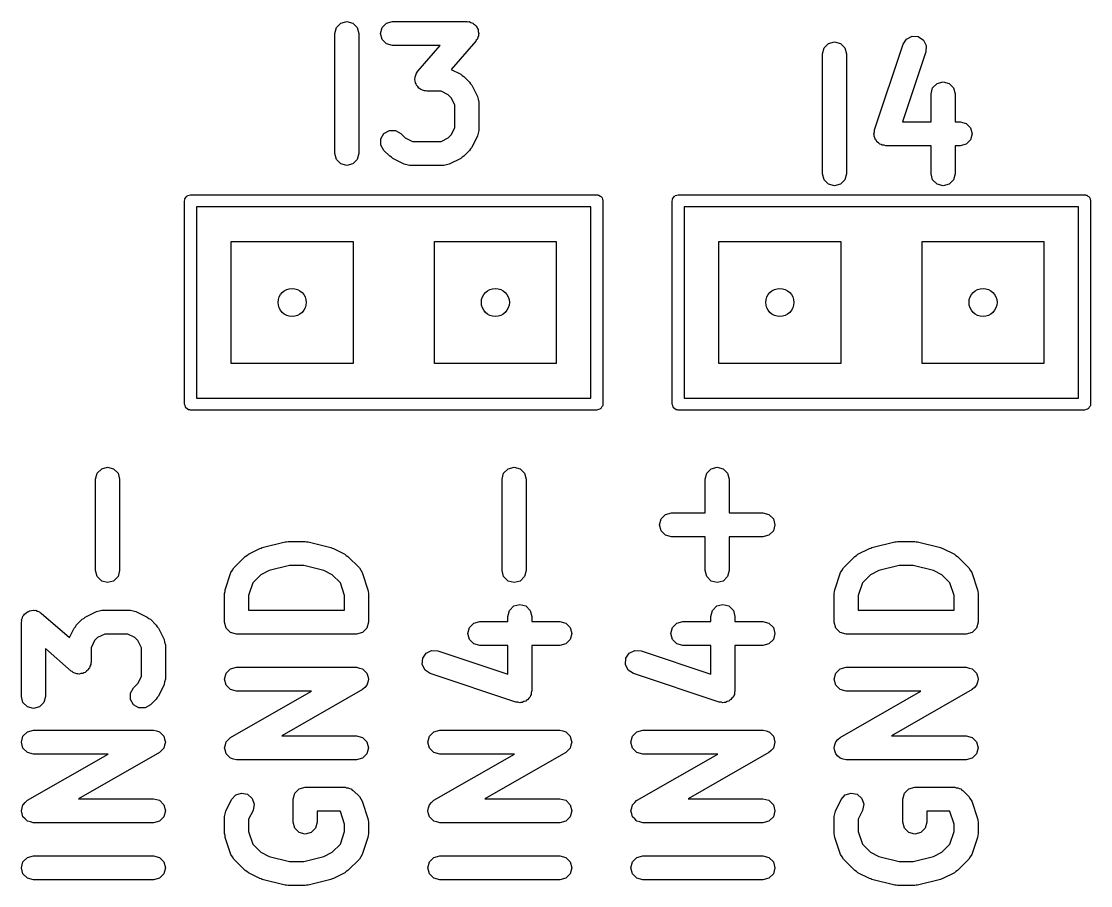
# Model space of a CAD drawing. Extents: x -0.16 to 2.13, y -0.1 to 1.35.
# Drawn here: x 1.287 to 1.813, y 0.123 to 0.548 of the extents above; entities that cross this region are included whole.
import ezdxf

# ---------------------------------------------------------------- set-up
doc = ezdxf.new("R2010")
doc.units = 0
doc.header["$MEASUREMENT"] = 0
doc.layers.add('BLACK', color=7, linetype='CONTINUOUS')

msp = doc.modelspace()

# ---------------------------------------------------------------- linework, layer by layer
at = {"layer": 'BLACK', "linetype": 'CONTINUOUS'}
for p, q in [((1.44176, 0.5453), (1.44393, 0.54746)), ((1.44393, 0.54746), (1.44688, 0.54826)), ((1.44688, 0.54826), (1.44983, 0.54746)), ((1.44983, 0.54746), (1.45199, 0.5453)), ((1.46426, 0.5453), (1.46642, 0.54746)), ((1.46642, 0.54746), (1.46938, 0.54826)), ((1.46938, 0.54826), (1.50593, 0.54826)), ((1.50593, 0.54826), (1.5065, 0.5481)), ((1.5065, 0.5481), (1.50708, 0.54814)), ((1.50708, 0.54814), (1.50795, 0.54771)), ((1.50795, 0.54771), (1.50889, 0.54746)), ((1.50889, 0.54746), (1.5093, 0.54705)), ((1.44097, 0.54235), (1.44176, 0.5453)), ((1.44097, 0.48329), (1.44097, 0.54235)), ((1.45199, 0.5453), (1.45278, 0.54235)), ((1.45278, 0.54235), (1.45278, 0.48329)), ((1.46347, 0.54235), (1.46426, 0.5453)), ((1.46426, 0.5394), (1.46347, 0.54235)), ((1.5093, 0.54705), (1.50982, 0.54679)), ((1.50982, 0.54679), (1.51036, 0.54599)), ((1.51036, 0.54599), (1.51105, 0.5453)), ((1.51105, 0.5453), (1.5112, 0.54474)), ((1.5112, 0.54474), (1.51152, 0.54425)), ((1.51152, 0.54425), (1.51159, 0.54329)), ((1.51159, 0.54329), (1.51184, 0.54235)), ((1.51184, 0.54235), (1.51169, 0.54179)), ((1.46642, 0.53724), (1.46426, 0.5394)), ((1.46938, 0.53644), (1.46642, 0.53724)), ((1.51038, 0.53846), (1.49829, 0.52465)), ((1.51064, 0.53898), (1.51038, 0.53846)), ((1.51105, 0.5394), (1.51064, 0.53898)), ((1.5113, 0.54033), (1.51105, 0.5394)), ((1.51173, 0.5412), (1.5113, 0.54033)), ((1.51169, 0.54179), (1.51173, 0.5412)), ((1.68176, 0.5353), (1.68393, 0.53746)), ((1.68393, 0.53746), (1.68688, 0.53826)), ((1.68688, 0.53826), (1.68983, 0.53746)), ((1.68983, 0.53746), (1.69199, 0.5353)), ((1.70659, 0.49485), (1.72065, 0.53703)), ((1.72065, 0.53703), (1.72233, 0.53958)), ((1.72233, 0.53958), (1.72506, 0.54095)), ((1.72506, 0.54095), (1.72812, 0.54076)), ((1.72812, 0.54076), (1.73067, 0.53908)), ((1.73067, 0.53908), (1.73203, 0.53634)), ((1.49292, 0.53644), (1.46938, 0.53644)), ((1.4818, 0.52374), (1.49292, 0.53644)), ((1.68097, 0.53235), (1.68176, 0.5353)), ((1.68097, 0.47329), (1.68097, 0.53235)), ((1.69199, 0.5353), (1.69278, 0.53235)), ((1.69278, 0.53235), (1.69278, 0.47329)), ((1.73185, 0.53329), (1.72038, 0.49889)), ((1.73203, 0.53634), (1.73185, 0.53329)), ((1.48046, 0.521), (1.48088, 0.52187)), ((1.48049, 0.52042), (1.48046, 0.521)), ((1.48088, 0.52187), (1.48113, 0.5228)), ((1.48113, 0.5228), (1.48155, 0.52322)), ((1.48155, 0.52322), (1.4818, 0.52374)), ((1.49829, 0.52465), (1.50295, 0.52232)), ((1.50295, 0.52232), (1.50366, 0.52169)), ((1.50366, 0.52169), (1.50449, 0.52122)), ((1.50449, 0.52122), (1.5073, 0.5184)), ((1.48034, 0.51985), (1.48049, 0.52042)), ((1.48059, 0.51892), (1.48034, 0.51985)), ((1.48066, 0.51795), (1.48059, 0.51892)), ((1.48098, 0.51746), (1.48066, 0.51795)), ((1.48113, 0.5169), (1.48098, 0.51746)), ((1.48182, 0.51621), (1.48113, 0.5169)), ((1.48236, 0.51541), (1.48182, 0.51621)), ((1.5073, 0.5184), (1.50777, 0.51758)), ((1.50777, 0.51758), (1.5084, 0.51687)), ((1.5084, 0.51687), (1.51122, 0.51124)), ((1.7352, 0.51562), (1.73736, 0.51778)), ((1.73736, 0.51778), (1.74031, 0.51857)), ((1.74031, 0.51857), (1.74326, 0.51778)), ((1.74326, 0.51778), (1.74542, 0.51562)), ((1.48288, 0.51515), (1.48236, 0.51541)), ((1.4833, 0.51474), (1.48288, 0.51515)), ((1.48423, 0.51449), (1.4833, 0.51474)), ((1.4851, 0.51406), (1.48423, 0.51449)), ((1.48569, 0.5141), (1.4851, 0.51406)), ((1.48625, 0.51395), (1.48569, 0.5141)), ((1.49329, 0.51395), (1.48625, 0.51395)), ((1.49681, 0.51219), (1.49329, 0.51395)), ((1.49827, 0.51073), (1.49681, 0.51219)), ((1.50003, 0.50721), (1.49827, 0.51073)), ((1.51122, 0.51124), (1.51149, 0.50992)), ((1.7344, 0.51266), (1.7352, 0.51562)), ((1.7344, 0.49889), (1.7344, 0.51266)), ((1.74542, 0.51562), (1.74621, 0.51266)), ((1.74621, 0.51266), (1.74621, 0.49889)), ((1.50003, 0.49594), (1.50003, 0.50721)), ((1.51149, 0.50992), (1.51184, 0.5086)), ((1.51184, 0.5086), (1.51184, 0.49454)), ((1.49827, 0.49242), (1.50003, 0.49594)), ((1.70653, 0.4939), (1.70659, 0.49485)), ((1.72038, 0.49889), (1.7344, 0.49889)), ((1.74621, 0.49889), (1.74875, 0.49889)), ((1.74875, 0.49889), (1.7517, 0.49809)), ((1.7517, 0.49809), (1.75386, 0.49593)), ((1.75386, 0.49593), (1.75465, 0.49298)), ((1.46367, 0.49045), (1.4652, 0.49309)), ((1.46367, 0.48739), (1.46367, 0.49045)), ((1.4652, 0.49309), (1.46785, 0.49462)), ((1.46785, 0.49462), (1.4709, 0.49462)), ((1.4709, 0.49462), (1.47355, 0.49309)), ((1.47355, 0.49309), (1.47569, 0.49096)), ((1.47569, 0.49096), (1.47921, 0.4892)), ((1.49329, 0.4892), (1.49681, 0.49096)), ((1.49681, 0.49096), (1.49827, 0.49242)), ((1.51122, 0.4919), (1.5084, 0.48628)), ((1.51149, 0.49323), (1.51122, 0.4919)), ((1.51184, 0.49454), (1.51149, 0.49323)), ((1.70628, 0.49298), (1.70653, 0.4939)), ((1.70644, 0.4924), (1.70628, 0.49298)), ((1.7064, 0.49179), (1.70644, 0.4924)), ((1.70683, 0.49095), (1.7064, 0.49179)), ((1.70707, 0.49003), (1.70683, 0.49095)), ((1.7075, 0.4896), (1.70707, 0.49003)), ((1.70777, 0.48906), (1.7075, 0.4896)), ((1.75386, 0.49003), (1.7517, 0.48786)), ((1.75465, 0.49298), (1.75386, 0.49003)), ((1.4652, 0.48474), (1.46367, 0.48739)), ((1.46801, 0.48193), (1.4652, 0.48474)), ((1.47921, 0.4892), (1.49329, 0.4892)), ((1.5073, 0.48474), (1.50449, 0.48193)), ((1.50777, 0.48557), (1.5073, 0.48474)), ((1.5084, 0.48628), (1.50777, 0.48557)), ((1.70856, 0.48854), (1.70777, 0.48906)), ((1.70924, 0.48786), (1.70856, 0.48854)), ((1.70982, 0.48771), (1.70924, 0.48786)), ((1.71032, 0.48738), (1.70982, 0.48771)), ((1.71127, 0.48732), (1.71032, 0.48738)), ((1.71219, 0.48707), (1.71127, 0.48732)), ((1.7344, 0.48707), (1.71219, 0.48707)), ((1.7344, 0.47329), (1.7344, 0.48707)), ((1.74875, 0.48707), (1.74621, 0.48707)), ((1.74621, 0.48707), (1.74621, 0.47329)), ((1.7517, 0.48786), (1.74875, 0.48707)), ((1.44176, 0.48034), (1.44097, 0.48329)), ((1.44393, 0.47818), (1.44176, 0.48034)), ((1.45199, 0.48034), (1.44983, 0.47818)), ((1.45278, 0.48329), (1.45199, 0.48034)), ((1.46884, 0.48146), (1.46801, 0.48193)), ((1.46955, 0.48082), (1.46884, 0.48146)), ((1.47517, 0.47801), (1.46955, 0.48082)), ((1.50295, 0.48082), (1.49733, 0.47801)), ((1.50366, 0.48146), (1.50295, 0.48082)), ((1.50449, 0.48193), (1.50366, 0.48146)), ((1.44688, 0.47739), (1.44393, 0.47818)), ((1.44983, 0.47818), (1.44688, 0.47739)), ((1.4765, 0.47774), (1.47517, 0.47801)), ((1.47781, 0.47739), (1.4765, 0.47774)), ((1.49469, 0.47739), (1.47781, 0.47739)), ((1.496, 0.47774), (1.49469, 0.47739)), ((1.49733, 0.47801), (1.496, 0.47774)), ((1.68176, 0.47034), (1.68097, 0.47329)), ((1.68393, 0.46818), (1.68176, 0.47034)), ((1.69199, 0.47034), (1.68983, 0.46818)), ((1.69278, 0.47329), (1.69199, 0.47034)), ((1.7352, 0.47034), (1.7344, 0.47329)), ((1.73736, 0.46818), (1.7352, 0.47034)), ((1.74542, 0.47034), (1.74326, 0.46818)), ((1.74621, 0.47329), (1.74542, 0.47034)), ((1.68688, 0.46739), (1.68393, 0.46818)), ((1.68983, 0.46818), (1.68688, 0.46739)), ((1.74031, 0.46739), (1.73736, 0.46818)), ((1.74326, 0.46818), (1.74031, 0.46739)), ((1.36705, 0.46), (1.36711, 0.46038)), ((1.36705, 0.36), (1.36705, 0.46)), ((1.36709, 0.46051), (1.36716, 0.46063)), ((1.36711, 0.46038), (1.36709, 0.46051)), ((1.36716, 0.46063), (1.36723, 0.46101)), ((1.36723, 0.46101), (1.36772, 0.4616)), ((1.36772, 0.4616), (1.3681, 0.46226)), ((1.3681, 0.46226), (1.36835, 0.46235)), ((1.36835, 0.46235), (1.36852, 0.46256)), ((1.36852, 0.46256), (1.36928, 0.46269)), ((1.36928, 0.46269), (1.37, 0.46295)), ((1.37, 0.46295), (1.57, 0.46295)), ((1.57, 0.46295), (1.57038, 0.46288)), ((1.57038, 0.46288), (1.57051, 0.46291)), ((1.57051, 0.46291), (1.57063, 0.46284)), ((1.57063, 0.46284), (1.57101, 0.46277)), ((1.57101, 0.46277), (1.5716, 0.46228)), ((1.5716, 0.46228), (1.57226, 0.4619)), ((1.57226, 0.4619), (1.57235, 0.46165)), ((1.57235, 0.46165), (1.57256, 0.46148)), ((1.57256, 0.46148), (1.57269, 0.46072)), ((1.57269, 0.46072), (1.57295, 0.46)), ((1.57295, 0.46), (1.57295, 0.36)), ((1.60705, 0.46), (1.60711, 0.46038)), ((1.60705, 0.36), (1.60705, 0.46)), ((1.60709, 0.46051), (1.60716, 0.46063)), ((1.60711, 0.46038), (1.60709, 0.46051)), ((1.60716, 0.46063), (1.60723, 0.46101)), ((1.60723, 0.46101), (1.60772, 0.4616)), ((1.60772, 0.4616), (1.6081, 0.46226)), ((1.6081, 0.46226), (1.60835, 0.46235)), ((1.60835, 0.46235), (1.60852, 0.46256)), ((1.60852, 0.46256), (1.60928, 0.46269)), ((1.60928, 0.46269), (1.61, 0.46295)), ((1.61, 0.46295), (1.81, 0.46295)), ((1.81, 0.46295), (1.81038, 0.46288)), ((1.81038, 0.46288), (1.81051, 0.46291)), ((1.81051, 0.46291), (1.81063, 0.46284)), ((1.81063, 0.46284), (1.81101, 0.46277)), ((1.81101, 0.46277), (1.8116, 0.46228)), ((1.8116, 0.46228), (1.81226, 0.4619)), ((1.81226, 0.4619), (1.81235, 0.46165)), ((1.81235, 0.46165), (1.81256, 0.46148)), ((1.81256, 0.46148), (1.81269, 0.46072)), ((1.81269, 0.46072), (1.81295, 0.46)), ((1.81295, 0.46), (1.81295, 0.36)), ((1.37295, 0.45705), (1.37295, 0.36295)), ((1.56705, 0.45705), (1.37295, 0.45705)), ((1.56705, 0.36295), (1.56705, 0.45705)), ((1.61295, 0.45705), (1.61295, 0.36295)), ((1.80705, 0.45705), (1.61295, 0.45705)), ((1.80705, 0.36295), (1.80705, 0.45705)), ((1.39, 0.38), (1.39, 0.44)), ((1.39, 0.44), (1.45, 0.44)), ((1.45, 0.44), (1.45, 0.38)), ((1.49, 0.38), (1.49, 0.44)), ((1.49, 0.44), (1.55, 0.44)), ((1.55, 0.44), (1.55, 0.38)), ((1.63, 0.38), (1.63, 0.44)), ((1.63, 0.44), (1.69, 0.44)), ((1.69, 0.44), (1.69, 0.38)), ((1.73, 0.38), (1.73, 0.44)), ((1.73, 0.44), (1.79, 0.44)), ((1.79, 0.44), (1.79, 0.38)), ((1.45, 0.38), (1.39, 0.38)), ((1.55, 0.38), (1.49, 0.38)), ((1.69, 0.38), (1.63, 0.38)), ((1.79, 0.38), (1.73, 0.38)), ((1.36731, 0.35928), (1.36705, 0.36)), ((1.36744, 0.35852), (1.36731, 0.35928)), ((1.36765, 0.35835), (1.36744, 0.35852)), ((1.36774, 0.3581), (1.36765, 0.35835)), ((1.3684, 0.35772), (1.36774, 0.3581)), ((1.37295, 0.36295), (1.56705, 0.36295)), ((1.57228, 0.3584), (1.5719, 0.35774)), ((1.57277, 0.35899), (1.57228, 0.3584)), ((1.57284, 0.35937), (1.57277, 0.35899)), ((1.57291, 0.35949), (1.57284, 0.35937)), ((1.57295, 0.36), (1.57289, 0.35962)), ((1.57289, 0.35962), (1.57291, 0.35949)), ((1.60731, 0.35928), (1.60705, 0.36)), ((1.60744, 0.35852), (1.60731, 0.35928)), ((1.60765, 0.35835), (1.60744, 0.35852)), ((1.60774, 0.3581), (1.60765, 0.35835)), ((1.6084, 0.35772), (1.60774, 0.3581)), ((1.61295, 0.36295), (1.80705, 0.36295)), ((1.81228, 0.3584), (1.8119, 0.35774)), ((1.81277, 0.35899), (1.81228, 0.3584)), ((1.81284, 0.35937), (1.81277, 0.35899)), ((1.81291, 0.35949), (1.81284, 0.35937)), ((1.81295, 0.36), (1.81289, 0.35962)), ((1.81289, 0.35962), (1.81291, 0.35949)), ((1.36899, 0.35723), (1.3684, 0.35772)), ((1.36937, 0.35716), (1.36899, 0.35723)), ((1.36949, 0.35709), (1.36937, 0.35716)), ((1.36962, 0.35712), (1.36949, 0.35709)), ((1.37, 0.35705), (1.36962, 0.35712)), ((1.57, 0.35705), (1.37, 0.35705)), ((1.57072, 0.35731), (1.57, 0.35705)), ((1.57148, 0.35744), (1.57072, 0.35731)), ((1.57165, 0.35765), (1.57148, 0.35744)), ((1.5719, 0.35774), (1.57165, 0.35765)), ((1.60899, 0.35723), (1.6084, 0.35772)), ((1.60937, 0.35716), (1.60899, 0.35723)), ((1.60949, 0.35709), (1.60937, 0.35716)), ((1.60962, 0.35712), (1.60949, 0.35709)), ((1.61, 0.35705), (1.60962, 0.35712)), ((1.81, 0.35705), (1.61, 0.35705)), ((1.81072, 0.35731), (1.81, 0.35705)), ((1.81148, 0.35744), (1.81072, 0.35731)), ((1.81165, 0.35765), (1.81148, 0.35744)), ((1.8119, 0.35774), (1.81165, 0.35765)), ((1.32409, 0.32601), (1.32626, 0.32817)), ((1.32626, 0.32817), (1.32921, 0.32896)), ((1.32921, 0.32896), (1.33216, 0.32817)), ((1.33216, 0.32817), (1.33432, 0.32601)), ((1.52409, 0.32601), (1.52626, 0.32817)), ((1.52626, 0.32817), (1.52921, 0.32896)), ((1.52921, 0.32896), (1.53216, 0.32817)), ((1.53216, 0.32817), (1.53432, 0.32601)), ((1.62409, 0.32601), (1.62626, 0.32817)), ((1.62626, 0.32817), (1.62921, 0.32896)), ((1.62921, 0.32896), (1.63216, 0.32817)), ((1.63216, 0.32817), (1.63432, 0.32601)), ((1.3233, 0.32306), (1.32409, 0.32601)), ((1.3233, 0.27806), (1.3233, 0.32306)), ((1.33432, 0.32601), (1.33511, 0.32306)), ((1.33511, 0.32306), (1.33511, 0.27806)), ((1.5233, 0.32306), (1.52409, 0.32601)), ((1.5233, 0.27806), (1.5233, 0.32306)), ((1.53432, 0.32601), (1.53511, 0.32306)), ((1.53511, 0.32306), (1.53511, 0.27806)), ((1.6233, 0.32306), (1.62409, 0.32601)), ((1.6233, 0.30647), (1.6233, 0.32306)), ((1.63432, 0.32601), (1.63511, 0.32306)), ((1.63511, 0.32306), (1.63511, 0.30647)), ((1.6016, 0.30351), (1.60376, 0.30567)), ((1.60376, 0.30567), (1.60671, 0.30647)), ((1.60671, 0.30647), (1.6233, 0.30647)), ((1.63511, 0.30647), (1.65171, 0.30647)), ((1.65171, 0.30647), (1.65466, 0.30567)), ((1.65466, 0.30567), (1.65682, 0.30351)), ((1.60081, 0.30056), (1.6016, 0.30351)), ((1.6016, 0.29761), (1.60081, 0.30056)), ((1.65682, 0.30351), (1.65761, 0.30056)), ((1.65761, 0.30056), (1.65682, 0.29761)), ((1.60376, 0.29545), (1.6016, 0.29761)), ((1.60671, 0.29466), (1.60376, 0.29545)), ((1.65466, 0.29545), (1.65171, 0.29466)), ((1.65682, 0.29761), (1.65466, 0.29545)), ((1.40471, 0.2891), (1.40528, 0.28942)), ((1.40528, 0.28942), (1.41653, 0.29223)), ((1.41653, 0.29223), (1.41726, 0.29222)), ((1.41726, 0.29222), (1.41796, 0.29241)), ((1.41796, 0.29241), (1.4264, 0.29241)), ((1.4264, 0.29241), (1.4271, 0.29222)), ((1.4271, 0.29222), (1.42783, 0.29223)), ((1.42783, 0.29223), (1.43908, 0.28942)), ((1.43908, 0.28942), (1.43965, 0.2891)), ((1.6233, 0.29466), (1.60671, 0.29466)), ((1.6233, 0.27806), (1.6233, 0.29466)), ((1.65171, 0.29466), (1.63511, 0.29466)), ((1.63511, 0.29466), (1.63511, 0.27806)), ((1.70471, 0.2891), (1.70528, 0.28942)), ((1.70528, 0.28942), (1.71653, 0.29223)), ((1.71653, 0.29223), (1.71726, 0.29222)), ((1.71726, 0.29222), (1.71796, 0.29241)), ((1.71796, 0.29241), (1.7264, 0.29241)), ((1.7264, 0.29241), (1.7271, 0.29222)), ((1.7271, 0.29222), (1.72783, 0.29223)), ((1.72783, 0.29223), (1.73908, 0.28942)), ((1.73908, 0.28942), (1.73965, 0.2891)), ((1.39129, 0.27943), (1.39691, 0.28505)), ((1.39691, 0.28505), (1.39773, 0.28553)), ((1.39773, 0.28553), (1.39845, 0.28616)), ((1.39845, 0.28616), (1.40407, 0.28897)), ((1.40407, 0.28897), (1.40471, 0.2891)), ((1.43965, 0.2891), (1.44029, 0.28897)), ((1.44029, 0.28897), (1.44591, 0.28616)), ((1.44591, 0.28616), (1.44662, 0.28553)), ((1.44662, 0.28553), (1.44745, 0.28505)), ((1.44745, 0.28505), (1.45307, 0.27943)), ((1.69129, 0.27943), (1.69691, 0.28505)), ((1.69691, 0.28505), (1.69773, 0.28553)), ((1.69773, 0.28553), (1.69845, 0.28616)), ((1.69845, 0.28616), (1.70407, 0.28897)), ((1.70407, 0.28897), (1.70471, 0.2891)), ((1.73965, 0.2891), (1.74029, 0.28897)), ((1.74029, 0.28897), (1.74591, 0.28616)), ((1.74591, 0.28616), (1.74662, 0.28553)), ((1.74662, 0.28553), (1.74745, 0.28505)), ((1.74745, 0.28505), (1.75307, 0.27943)), ((1.39061, 0.27825), (1.39129, 0.27943)), ((1.41869, 0.28059), (1.40877, 0.27812)), ((1.42567, 0.28059), (1.41869, 0.28059)), ((1.43558, 0.27812), (1.42567, 0.28059)), ((1.45307, 0.27943), (1.45375, 0.27825)), ((1.69061, 0.27825), (1.69129, 0.27943)), ((1.71869, 0.28059), (1.70877, 0.27812)), ((1.72567, 0.28059), (1.71869, 0.28059)), ((1.73558, 0.27812), (1.72567, 0.28059)), ((1.75307, 0.27943), (1.75375, 0.27825)), ((1.32409, 0.27511), (1.3233, 0.27806)), ((1.32626, 0.27295), (1.32409, 0.27511)), ((1.33432, 0.27511), (1.33216, 0.27295)), ((1.33511, 0.27806), (1.33432, 0.27511)), ((1.38705, 0.26868), (1.38986, 0.27712)), ((1.38986, 0.27712), (1.39061, 0.27825)), ((1.40459, 0.27602), (1.40062, 0.27206)), ((1.40877, 0.27812), (1.40459, 0.27602)), ((1.43977, 0.27602), (1.43558, 0.27812)), ((1.44373, 0.27206), (1.43977, 0.27602)), ((1.45375, 0.27825), (1.4545, 0.27712)), ((1.4545, 0.27712), (1.45731, 0.26868)), ((1.52409, 0.27511), (1.5233, 0.27806)), ((1.52626, 0.27295), (1.52409, 0.27511)), ((1.53432, 0.27511), (1.53216, 0.27295)), ((1.53511, 0.27806), (1.53432, 0.27511)), ((1.62409, 0.27511), (1.6233, 0.27806)), ((1.62626, 0.27295), (1.62409, 0.27511)), ((1.63432, 0.27511), (1.63216, 0.27295)), ((1.63511, 0.27806), (1.63432, 0.27511)), ((1.68705, 0.26868), (1.68986, 0.27712)), ((1.68986, 0.27712), (1.69061, 0.27825)), ((1.70459, 0.27602), (1.70062, 0.27206)), ((1.70877, 0.27812), (1.70459, 0.27602)), ((1.73977, 0.27602), (1.73558, 0.27812)), ((1.74373, 0.27206), (1.73977, 0.27602)), ((1.75375, 0.27825), (1.7545, 0.27712)), ((1.7545, 0.27712), (1.75731, 0.26868)), ((1.32921, 0.27216), (1.32626, 0.27295)), ((1.33216, 0.27295), (1.32921, 0.27216)), ((1.38699, 0.26773), (1.38705, 0.26868)), ((1.40062, 0.27206), (1.39856, 0.26586)), ((1.4458, 0.26586), (1.44373, 0.27206)), ((1.45731, 0.26868), (1.45737, 0.26773)), ((1.52921, 0.27216), (1.52626, 0.27295)), ((1.53216, 0.27295), (1.52921, 0.27216)), ((1.62921, 0.27216), (1.62626, 0.27295)), ((1.63216, 0.27295), (1.62921, 0.27216)), ((1.68699, 0.26773), (1.68705, 0.26868)), ((1.70062, 0.27206), (1.69856, 0.26586)), ((1.7458, 0.26586), (1.74373, 0.27206)), ((1.75731, 0.26868), (1.75737, 0.26773)), ((1.38675, 0.26681), (1.38699, 0.26773)), ((1.38675, 0.25275), (1.38675, 0.26681)), ((1.39856, 0.26586), (1.39856, 0.25866)), ((1.4458, 0.25866), (1.4458, 0.26586)), ((1.45737, 0.26773), (1.45761, 0.26681)), ((1.45761, 0.26681), (1.45761, 0.25275)), ((1.68675, 0.26681), (1.68699, 0.26773)), ((1.68675, 0.25275), (1.68675, 0.26681)), ((1.69856, 0.26586), (1.69856, 0.25866)), ((1.7458, 0.25866), (1.7458, 0.26586)), ((1.75737, 0.26773), (1.75761, 0.26681)), ((1.75761, 0.26681), (1.75761, 0.25275)), ((1.28901, 0.25718), (1.2897, 0.25787)), ((1.2897, 0.25787), (1.29026, 0.25802)), ((1.29026, 0.25802), (1.29075, 0.25834)), ((1.29075, 0.25834), (1.29171, 0.25841)), ((1.29171, 0.25841), (1.29265, 0.25866)), ((1.29265, 0.25866), (1.29321, 0.25851)), ((1.29321, 0.25851), (1.2938, 0.25855)), ((1.2938, 0.25855), (1.29467, 0.25812)), ((1.29467, 0.25812), (1.2956, 0.25787)), ((1.2956, 0.25787), (1.29602, 0.25745)), ((1.31813, 0.25522), (1.32376, 0.25804)), ((1.32376, 0.25804), (1.32509, 0.25831)), ((1.32509, 0.25831), (1.3264, 0.25866)), ((1.3264, 0.25866), (1.34046, 0.25866)), ((1.34046, 0.25866), (1.34177, 0.25831)), ((1.34177, 0.25831), (1.3431, 0.25804)), ((1.3431, 0.25804), (1.34872, 0.25522)), ((1.39856, 0.25866), (1.4458, 0.25866)), ((1.52612, 0.25557), (1.52691, 0.25852)), ((1.52691, 0.25852), (1.52907, 0.26068)), ((1.52907, 0.26068), (1.53202, 0.26147)), ((1.53202, 0.26147), (1.53497, 0.26068)), ((1.53497, 0.26068), (1.53714, 0.25852)), ((1.53714, 0.25852), (1.53793, 0.25557)), ((1.62612, 0.25557), (1.62691, 0.25852)), ((1.62691, 0.25852), (1.62907, 0.26068)), ((1.62907, 0.26068), (1.63202, 0.26147)), ((1.63202, 0.26147), (1.63497, 0.26068)), ((1.63497, 0.26068), (1.63714, 0.25852)), ((1.63714, 0.25852), (1.63793, 0.25557)), ((1.69856, 0.25866), (1.7458, 0.25866)), ((1.28675, 0.25275), (1.2869, 0.25332)), ((1.28675, 0.2162), (1.28675, 0.25275)), ((1.28686, 0.2539), (1.28729, 0.25477)), ((1.2869, 0.25332), (1.28686, 0.2539)), ((1.28729, 0.25477), (1.28754, 0.25571)), ((1.28754, 0.25571), (1.28795, 0.25612)), ((1.28795, 0.25612), (1.28821, 0.25664)), ((1.28821, 0.25664), (1.28901, 0.25718)), ((1.29602, 0.25745), (1.29654, 0.2572)), ((1.29654, 0.2572), (1.31035, 0.24511)), ((1.31378, 0.25131), (1.3166, 0.25412)), ((1.3166, 0.25412), (1.31742, 0.25459)), ((1.31742, 0.25459), (1.31813, 0.25522)), ((1.34872, 0.25522), (1.34943, 0.25459)), ((1.34943, 0.25459), (1.35026, 0.25412)), ((1.35026, 0.25412), (1.35307, 0.25131)), ((1.38754, 0.2498), (1.38675, 0.25275)), ((1.45761, 0.25275), (1.45682, 0.2498)), ((1.50938, 0.25224), (1.51234, 0.25304)), ((1.51234, 0.25304), (1.52612, 0.25304)), ((1.52612, 0.25304), (1.52612, 0.25557)), ((1.53793, 0.25557), (1.53793, 0.25304)), ((1.53793, 0.25304), (1.55171, 0.25304)), ((1.55171, 0.25304), (1.55466, 0.25224)), ((1.60938, 0.25224), (1.61234, 0.25304)), ((1.61234, 0.25304), (1.62612, 0.25304)), ((1.62612, 0.25304), (1.62612, 0.25557)), ((1.63793, 0.25557), (1.63793, 0.25304)), ((1.63793, 0.25304), (1.65171, 0.25304)), ((1.65171, 0.25304), (1.65466, 0.25224)), ((1.68754, 0.2498), (1.68675, 0.25275)), ((1.68675, 0.25275), (1.68675, 0.25275)), ((1.75761, 0.25275), (1.75682, 0.2498)), ((1.31035, 0.24511), (1.31268, 0.24977)), ((1.31268, 0.24977), (1.31331, 0.25048)), ((1.31331, 0.25048), (1.31378, 0.25131)), ((1.35307, 0.25131), (1.35354, 0.25048)), ((1.35354, 0.25048), (1.35418, 0.24977)), ((1.35418, 0.24977), (1.35699, 0.24415)), ((1.3897, 0.24764), (1.38754, 0.2498)), ((1.39265, 0.24685), (1.3897, 0.24764)), ((1.45466, 0.24764), (1.45171, 0.24685)), ((1.45682, 0.2498), (1.45466, 0.24764)), ((1.50643, 0.24713), (1.50722, 0.25008)), ((1.50722, 0.25008), (1.50938, 0.25224)), ((1.55466, 0.25224), (1.55682, 0.25008)), ((1.55682, 0.25008), (1.55761, 0.24713)), ((1.60643, 0.24713), (1.60722, 0.25008)), ((1.60722, 0.25008), (1.60938, 0.25224)), ((1.65466, 0.25224), (1.65682, 0.25008)), ((1.65682, 0.25008), (1.65761, 0.24713)), ((1.6897, 0.24764), (1.68754, 0.2498)), ((1.69265, 0.24685), (1.6897, 0.24764)), ((1.75466, 0.24764), (1.75171, 0.24685)), ((1.75682, 0.2498), (1.75466, 0.24764)), ((1.32281, 0.24363), (1.32105, 0.24011)), ((1.32427, 0.24509), (1.32281, 0.24363)), ((1.32779, 0.24685), (1.32427, 0.24509)), ((1.33906, 0.24685), (1.32779, 0.24685)), ((1.34258, 0.24509), (1.33906, 0.24685)), ((1.34404, 0.24363), (1.34258, 0.24509)), ((1.3458, 0.24011), (1.34404, 0.24363)), ((1.35699, 0.24415), (1.35726, 0.24282)), ((1.35726, 0.24282), (1.35761, 0.2415)), ((1.45171, 0.24685), (1.39265, 0.24685)), ((1.50722, 0.24418), (1.50643, 0.24713)), ((1.50938, 0.24202), (1.50722, 0.24418)), ((1.55682, 0.24418), (1.55466, 0.24202)), ((1.55761, 0.24713), (1.55682, 0.24418)), ((1.60722, 0.24418), (1.60643, 0.24713)), ((1.60938, 0.24202), (1.60722, 0.24418)), ((1.65682, 0.24418), (1.65466, 0.24202)), ((1.65761, 0.24713), (1.65682, 0.24418)), ((1.75171, 0.24685), (1.69265, 0.24685)), ((1.31126, 0.22862), (1.29856, 0.23974)), ((1.29856, 0.23974), (1.29856, 0.2162)), ((1.32105, 0.24011), (1.32105, 0.23307)), ((1.3458, 0.22603), (1.3458, 0.24011)), ((1.35761, 0.2415), (1.35761, 0.22463)), ((1.48424, 0.23494), (1.48592, 0.23749)), ((1.48592, 0.23749), (1.48865, 0.23885)), ((1.48865, 0.23885), (1.49171, 0.23867)), ((1.49171, 0.23867), (1.52612, 0.2272)), ((1.51234, 0.24122), (1.50938, 0.24202)), ((1.52612, 0.24122), (1.51234, 0.24122)), ((1.52612, 0.2272), (1.52612, 0.24122)), ((1.55171, 0.24122), (1.53793, 0.24122)), ((1.53793, 0.24122), (1.53793, 0.21901)), ((1.55466, 0.24202), (1.55171, 0.24122)), ((1.58424, 0.23494), (1.58592, 0.23749)), ((1.58592, 0.23749), (1.58865, 0.23885)), ((1.58865, 0.23885), (1.59171, 0.23867)), ((1.59171, 0.23867), (1.62612, 0.2272)), ((1.61234, 0.24122), (1.60938, 0.24202)), ((1.62612, 0.24122), (1.61234, 0.24122)), ((1.62612, 0.2272), (1.62612, 0.24122)), ((1.65171, 0.24122), (1.63793, 0.24122)), ((1.63793, 0.24122), (1.63793, 0.21901)), ((1.65466, 0.24202), (1.65171, 0.24122)), ((1.32094, 0.23192), (1.32051, 0.23105)), ((1.32105, 0.23307), (1.3209, 0.2325)), ((1.3209, 0.2325), (1.32094, 0.23192)), ((1.48405, 0.23189), (1.48424, 0.23494)), ((1.48542, 0.22915), (1.48405, 0.23189)), ((1.58405, 0.23189), (1.58424, 0.23494)), ((1.58542, 0.22915), (1.58405, 0.23189)), ((1.31178, 0.22837), (1.31126, 0.22862)), ((1.3122, 0.22795), (1.31178, 0.22837)), ((1.31313, 0.2277), (1.3122, 0.22795)), ((1.314, 0.22728), (1.31313, 0.2277)), ((1.31458, 0.22731), (1.314, 0.22728)), ((1.31515, 0.22716), (1.31458, 0.22731)), ((1.31608, 0.22741), (1.31515, 0.22716)), ((1.31705, 0.22748), (1.31608, 0.22741)), ((1.31754, 0.2278), (1.31705, 0.22748)), ((1.3181, 0.22795), (1.31754, 0.2278)), ((1.31879, 0.22864), (1.3181, 0.22795)), ((1.31959, 0.22918), (1.31879, 0.22864)), ((1.31985, 0.2297), (1.31959, 0.22918)), ((1.32026, 0.23012), (1.31985, 0.2297)), ((1.32051, 0.23105), (1.32026, 0.23012)), ((1.38675, 0.22463), (1.38754, 0.22759)), ((1.38754, 0.22759), (1.3897, 0.22975)), ((1.3897, 0.22975), (1.39265, 0.23054)), ((1.39265, 0.23054), (1.45171, 0.23054)), ((1.45171, 0.23054), (1.45172, 0.23053)), ((1.45172, 0.23053), (1.45173, 0.23054)), ((1.45173, 0.23054), (1.4532, 0.23014)), ((1.4532, 0.23014), (1.45466, 0.22975)), ((1.45466, 0.22975), (1.45467, 0.22974)), ((1.45467, 0.22974), (1.45468, 0.22973)), ((1.45468, 0.22973), (1.45575, 0.22865)), ((1.45575, 0.22865), (1.45682, 0.22759)), ((1.45682, 0.22759), (1.45682, 0.22757)), ((1.45682, 0.22757), (1.45683, 0.22756)), ((1.45683, 0.22756), (1.45722, 0.22609)), ((1.48797, 0.22747), (1.48542, 0.22915)), ((1.53015, 0.21341), (1.48797, 0.22747)), ((1.58797, 0.22747), (1.58542, 0.22915)), ((1.63015, 0.21341), (1.58797, 0.22747)), ((1.68675, 0.22463), (1.68754, 0.22759)), ((1.68754, 0.22759), (1.6897, 0.22975)), ((1.6897, 0.22975), (1.69265, 0.23054)), ((1.69265, 0.23054), (1.75171, 0.23054)), ((1.75171, 0.23054), (1.75172, 0.23053)), ((1.75172, 0.23053), (1.75173, 0.23054)), ((1.75173, 0.23054), (1.7532, 0.23014)), ((1.7532, 0.23014), (1.75466, 0.22975)), ((1.75466, 0.22975), (1.75467, 0.22974)), ((1.75467, 0.22974), (1.75468, 0.22973)), ((1.75468, 0.22973), (1.75575, 0.22865)), ((1.75575, 0.22865), (1.75682, 0.22759)), ((1.75682, 0.22759), (1.75682, 0.22757)), ((1.75682, 0.22757), (1.75683, 0.22756)), ((1.75683, 0.22756), (1.75722, 0.22609)), ((1.34191, 0.22037), (1.34404, 0.22251)), ((1.34404, 0.22251), (1.3458, 0.22603)), ((1.35699, 0.22199), (1.35418, 0.21637)), ((1.35726, 0.22332), (1.35699, 0.22199)), ((1.35761, 0.22463), (1.35726, 0.22332)), ((1.38754, 0.22168), (1.38675, 0.22463)), ((1.3897, 0.21952), (1.38754, 0.22168)), ((1.45681, 0.22166), (1.45573, 0.22059)), ((1.45682, 0.22168), (1.45681, 0.22167)), ((1.45681, 0.22167), (1.45681, 0.22166)), ((1.45721, 0.22314), (1.45682, 0.22168)), ((1.45761, 0.22461), (1.45721, 0.22314)), ((1.45722, 0.22609), (1.45761, 0.22463)), ((1.45761, 0.22463), (1.45761, 0.22462)), ((1.45761, 0.22462), (1.45761, 0.22461)), ((1.68754, 0.22168), (1.68675, 0.22463)), ((1.6897, 0.21952), (1.68754, 0.22168)), ((1.75681, 0.22166), (1.75573, 0.22059)), ((1.75682, 0.22168), (1.75681, 0.22167)), ((1.75681, 0.22167), (1.75681, 0.22166)), ((1.75721, 0.22314), (1.75682, 0.22168)), ((1.75761, 0.22461), (1.75721, 0.22314)), ((1.75722, 0.22609), (1.75761, 0.22463)), ((1.75761, 0.22463), (1.75761, 0.22462)), ((1.75761, 0.22462), (1.75761, 0.22461)), ((1.28754, 0.21324), (1.28675, 0.2162)), ((1.29856, 0.2162), (1.29777, 0.21324)), ((1.34038, 0.21772), (1.34191, 0.22037)), ((1.34038, 0.21467), (1.34038, 0.21772)), ((1.35418, 0.21637), (1.35354, 0.21566)), ((1.39265, 0.21873), (1.3897, 0.21952)), ((1.38972, 0.19601), (1.42947, 0.21873)), ((1.42947, 0.21873), (1.39265, 0.21873)), ((1.45464, 0.21951), (1.41489, 0.19679)), ((1.45465, 0.21951), (1.45464, 0.21951)), ((1.45466, 0.21952), (1.45465, 0.21951)), ((1.45573, 0.22059), (1.45466, 0.21952)), ((1.53714, 0.21605), (1.53646, 0.21538)), ((1.53729, 0.21664), (1.53714, 0.21605)), ((1.53762, 0.21714), (1.53729, 0.21664)), ((1.53768, 0.21809), (1.53762, 0.21714)), ((1.53793, 0.21901), (1.53768, 0.21809)), ((1.63714, 0.21605), (1.63646, 0.21538)), ((1.63729, 0.21664), (1.63714, 0.21605)), ((1.63762, 0.21714), (1.63729, 0.21664)), ((1.63768, 0.21809), (1.63762, 0.21714)), ((1.63793, 0.21901), (1.63768, 0.21809)), ((1.69265, 0.21873), (1.6897, 0.21952)), ((1.68972, 0.19601), (1.72947, 0.21873)), ((1.72947, 0.21873), (1.69265, 0.21873)), ((1.75464, 0.21951), (1.71489, 0.19679)), ((1.75465, 0.21951), (1.75464, 0.21951)), ((1.75466, 0.21952), (1.75465, 0.21951)), ((1.75573, 0.22059), (1.75466, 0.21952)), ((1.2897, 0.21108), (1.28754, 0.21324)), ((1.29265, 0.21029), (1.2897, 0.21108)), ((1.2956, 0.21108), (1.29265, 0.21029)), ((1.29777, 0.21324), (1.2956, 0.21108)), ((1.34191, 0.21202), (1.34038, 0.21467)), ((1.34455, 0.21049), (1.34191, 0.21202)), ((1.34761, 0.21049), (1.34455, 0.21049)), ((1.35026, 0.21202), (1.34761, 0.21049)), ((1.35307, 0.21483), (1.35026, 0.21202)), ((1.35354, 0.21566), (1.35307, 0.21483)), ((1.5311, 0.21335), (1.53015, 0.21341)), ((1.53202, 0.2131), (1.5311, 0.21335)), ((1.5326, 0.21326), (1.53202, 0.2131)), ((1.5332, 0.21322), (1.5326, 0.21326)), ((1.53406, 0.21365), (1.5332, 0.21322)), ((1.53497, 0.21389), (1.53406, 0.21365)), ((1.5354, 0.21432), (1.53497, 0.21389)), ((1.53594, 0.21459), (1.5354, 0.21432)), ((1.53646, 0.21538), (1.53594, 0.21459)), ((1.6311, 0.21335), (1.63015, 0.21341)), ((1.63202, 0.2131), (1.6311, 0.21335)), ((1.6326, 0.21326), (1.63202, 0.2131)), ((1.6332, 0.21322), (1.6326, 0.21326)), ((1.63406, 0.21365), (1.6332, 0.21322)), ((1.63497, 0.21389), (1.63406, 0.21365)), ((1.6354, 0.21432), (1.63497, 0.21389)), ((1.63594, 0.21459), (1.6354, 0.21432)), ((1.63646, 0.21538), (1.63594, 0.21459)), ((1.28675, 0.1937), (1.28754, 0.19665)), ((1.28754, 0.19665), (1.2897, 0.19881)), ((1.2897, 0.19881), (1.29265, 0.1996)), ((1.29265, 0.1996), (1.35171, 0.1996)), ((1.35171, 0.1996), (1.35172, 0.1996)), ((1.35172, 0.1996), (1.35173, 0.1996)), ((1.35173, 0.1996), (1.3532, 0.1992)), ((1.3532, 0.1992), (1.35466, 0.19881)), ((1.35466, 0.19881), (1.35467, 0.1988)), ((1.35467, 0.1988), (1.35468, 0.1988)), ((1.35468, 0.1988), (1.35575, 0.19772)), ((1.35575, 0.19772), (1.35682, 0.19665)), ((1.35682, 0.19665), (1.35682, 0.19664)), ((1.35682, 0.19664), (1.35683, 0.19663)), ((1.35683, 0.19663), (1.35722, 0.19516)), ((1.35722, 0.19516), (1.35761, 0.1937)), ((1.38755, 0.19386), (1.38863, 0.19493)), ((1.38863, 0.19493), (1.3897, 0.196)), ((1.3897, 0.196), (1.38971, 0.196)), ((1.38971, 0.196), (1.38972, 0.19601)), ((1.41489, 0.19679), (1.45171, 0.19679)), ((1.45171, 0.19679), (1.45466, 0.196)), ((1.45466, 0.196), (1.45682, 0.19384)), ((1.48675, 0.1937), (1.48754, 0.19665)), ((1.48754, 0.19665), (1.4897, 0.19881)), ((1.4897, 0.19881), (1.49265, 0.1996)), ((1.49265, 0.1996), (1.55171, 0.1996)), ((1.55171, 0.1996), (1.55172, 0.1996)), ((1.55172, 0.1996), (1.55173, 0.1996)), ((1.55173, 0.1996), (1.5532, 0.1992)), ((1.5532, 0.1992), (1.55466, 0.19881)), ((1.55466, 0.19881), (1.55467, 0.1988)), ((1.55467, 0.1988), (1.55468, 0.1988)), ((1.55468, 0.1988), (1.55575, 0.19772)), ((1.55575, 0.19772), (1.55682, 0.19665)), ((1.55682, 0.19665), (1.55682, 0.19664)), ((1.55682, 0.19664), (1.55683, 0.19663)), ((1.55683, 0.19663), (1.55722, 0.19516)), ((1.55722, 0.19516), (1.55761, 0.1937)), ((1.58675, 0.1937), (1.58754, 0.19665)), ((1.58754, 0.19665), (1.5897, 0.19881)), ((1.5897, 0.19881), (1.59265, 0.1996)), ((1.59265, 0.1996), (1.65171, 0.1996)), ((1.65171, 0.1996), (1.65172, 0.1996)), ((1.65172, 0.1996), (1.65173, 0.1996)), ((1.65173, 0.1996), (1.6532, 0.1992)), ((1.6532, 0.1992), (1.65466, 0.19881)), ((1.65466, 0.19881), (1.65467, 0.1988)), ((1.65467, 0.1988), (1.65468, 0.1988)), ((1.65468, 0.1988), (1.65575, 0.19772)), ((1.65575, 0.19772), (1.65682, 0.19665)), ((1.65682, 0.19665), (1.65682, 0.19664)), ((1.65682, 0.19664), (1.65683, 0.19663)), ((1.65683, 0.19663), (1.65722, 0.19516)), ((1.65722, 0.19516), (1.65761, 0.1937)), ((1.68755, 0.19386), (1.68863, 0.19493)), ((1.68863, 0.19493), (1.6897, 0.196)), ((1.6897, 0.196), (1.68971, 0.196)), ((1.68971, 0.196), (1.68972, 0.19601)), ((1.71489, 0.19679), (1.75171, 0.19679)), ((1.75171, 0.19679), (1.75466, 0.196)), ((1.75466, 0.196), (1.75682, 0.19384)), ((1.28754, 0.19075), (1.28675, 0.1937)), ((1.2897, 0.18858), (1.28754, 0.19075)), ((1.35573, 0.18966), (1.35466, 0.18858)), ((1.35681, 0.19072), (1.35573, 0.18966)), ((1.35682, 0.19075), (1.35681, 0.19074)), ((1.35681, 0.19074), (1.35681, 0.19072)), ((1.35721, 0.19221), (1.35682, 0.19075)), ((1.35761, 0.19367), (1.35721, 0.19221)), ((1.35761, 0.1937), (1.35761, 0.19368)), ((1.35761, 0.19368), (1.35761, 0.19367)), ((1.38675, 0.19091), (1.38715, 0.19238)), ((1.38675, 0.1909), (1.38675, 0.19091)), ((1.38675, 0.19089), (1.38675, 0.1909)), ((1.38714, 0.18942), (1.38675, 0.19089)), ((1.38715, 0.19238), (1.38754, 0.19384)), ((1.38754, 0.19384), (1.38755, 0.19385)), ((1.38755, 0.19385), (1.38755, 0.19386)), ((1.45682, 0.19384), (1.45761, 0.19089)), ((1.45761, 0.19089), (1.45682, 0.18793)), ((1.48754, 0.19075), (1.48675, 0.1937)), ((1.4897, 0.18858), (1.48754, 0.19075)), ((1.55573, 0.18966), (1.55466, 0.18858)), ((1.55681, 0.19072), (1.55573, 0.18966)), ((1.55682, 0.19075), (1.55681, 0.19074)), ((1.55681, 0.19074), (1.55681, 0.19072)), ((1.55721, 0.19221), (1.55682, 0.19075)), ((1.55761, 0.19367), (1.55721, 0.19221)), ((1.55761, 0.1937), (1.55761, 0.19368)), ((1.55761, 0.19368), (1.55761, 0.19367)), ((1.58754, 0.19075), (1.58675, 0.1937)), ((1.5897, 0.18858), (1.58754, 0.19075)), ((1.65573, 0.18966), (1.65466, 0.18858)), ((1.65681, 0.19072), (1.65573, 0.18966)), ((1.65682, 0.19075), (1.65681, 0.19074)), ((1.65681, 0.19074), (1.65681, 0.19072)), ((1.65721, 0.19221), (1.65682, 0.19075)), ((1.65761, 0.19367), (1.65721, 0.19221)), ((1.65761, 0.1937), (1.65761, 0.19368)), ((1.65761, 0.19368), (1.65761, 0.19367)), ((1.68675, 0.19091), (1.68714, 0.19238)), ((1.68675, 0.1909), (1.68675, 0.19091)), ((1.68675, 0.19089), (1.68675, 0.1909)), ((1.68714, 0.18942), (1.68675, 0.19089)), ((1.68714, 0.19238), (1.68754, 0.19384)), ((1.68754, 0.19384), (1.68755, 0.19385)), ((1.68755, 0.19385), (1.68755, 0.19386)), ((1.75682, 0.19384), (1.75761, 0.19089)), ((1.75761, 0.19089), (1.75682, 0.18793)), ((1.29265, 0.18779), (1.2897, 0.18858)), ((1.28972, 0.16508), (1.32947, 0.18779)), ((1.32947, 0.18779), (1.29265, 0.18779)), ((1.35464, 0.18857), (1.31489, 0.16586)), ((1.35465, 0.18858), (1.35464, 0.18857)), ((1.35466, 0.18858), (1.35465, 0.18858)), ((1.38752, 0.18796), (1.38714, 0.18942)), ((1.38753, 0.18795), (1.38752, 0.18796)), ((1.38754, 0.18793), (1.38753, 0.18795)), ((1.38861, 0.18686), (1.38754, 0.18793)), ((1.38968, 0.18579), (1.38861, 0.18686)), ((1.38969, 0.18578), (1.38968, 0.18579)), ((1.3897, 0.18577), (1.38969, 0.18578)), ((1.39116, 0.18538), (1.3897, 0.18577)), ((1.39262, 0.18498), (1.39116, 0.18538)), ((1.39264, 0.18498), (1.39262, 0.18498)), ((1.39265, 0.18498), (1.39264, 0.18498)), ((1.45171, 0.18498), (1.39265, 0.18498)), ((1.45466, 0.18577), (1.45171, 0.18498)), ((1.45682, 0.18793), (1.45466, 0.18577)), ((1.49265, 0.18779), (1.4897, 0.18858)), ((1.48972, 0.16508), (1.52947, 0.18779)), ((1.52947, 0.18779), (1.49265, 0.18779)), ((1.55464, 0.18857), (1.51489, 0.16586)), ((1.55465, 0.18858), (1.55464, 0.18857)), ((1.55466, 0.18858), (1.55465, 0.18858)), ((1.59265, 0.18779), (1.5897, 0.18858)), ((1.58972, 0.16508), (1.62947, 0.18779)), ((1.62947, 0.18779), (1.59265, 0.18779)), ((1.65464, 0.18857), (1.61489, 0.16586)), ((1.65465, 0.18858), (1.65464, 0.18857)), ((1.65466, 0.18858), (1.65465, 0.18858)), ((1.68752, 0.18796), (1.68714, 0.18942)), ((1.68753, 0.18795), (1.68752, 0.18796)), ((1.68754, 0.18793), (1.68753, 0.18795)), ((1.68861, 0.18686), (1.68754, 0.18793)), ((1.68968, 0.18579), (1.68861, 0.18686)), ((1.68969, 0.18578), (1.68968, 0.18579)), ((1.6897, 0.18577), (1.68969, 0.18578)), ((1.69116, 0.18538), (1.6897, 0.18577)), ((1.69262, 0.18498), (1.69116, 0.18538)), ((1.69264, 0.18498), (1.69262, 0.18498)), ((1.69265, 0.18498), (1.69264, 0.18498)), ((1.75171, 0.18498), (1.69265, 0.18498)), ((1.75466, 0.18577), (1.75171, 0.18498)), ((1.75682, 0.18793), (1.75466, 0.18577)), ((1.39221, 0.16769), (1.39511, 0.16866)), ((1.39511, 0.16866), (1.3981, 0.16805)), ((1.42049, 0.16558), (1.42128, 0.16853)), ((1.42128, 0.16853), (1.42344, 0.17069)), ((1.42344, 0.17069), (1.4264, 0.17148)), ((1.4264, 0.17148), (1.44608, 0.17148)), ((1.44608, 0.17148), (1.44683, 0.17128)), ((1.44683, 0.17128), (1.44761, 0.17128)), ((1.44761, 0.17128), (1.44828, 0.17089)), ((1.44828, 0.17089), (1.44903, 0.17069)), ((1.44903, 0.17069), (1.44958, 0.17014)), ((1.44958, 0.17014), (1.45026, 0.16975)), ((1.45026, 0.16975), (1.45307, 0.16694)), ((1.69221, 0.16769), (1.69511, 0.16866)), ((1.69511, 0.16866), (1.6981, 0.16805)), ((1.72049, 0.16558), (1.72128, 0.16853)), ((1.72128, 0.16853), (1.72344, 0.17069)), ((1.72344, 0.17069), (1.7264, 0.17148)), ((1.7264, 0.17148), (1.74608, 0.17148)), ((1.74608, 0.17148), (1.74683, 0.17128)), ((1.74683, 0.17128), (1.74761, 0.17128)), ((1.74761, 0.17128), (1.74828, 0.17089)), ((1.74828, 0.17089), (1.74903, 0.17069)), ((1.74903, 0.17069), (1.74958, 0.17014)), ((1.74958, 0.17014), (1.75026, 0.16975)), ((1.75026, 0.16975), (1.75307, 0.16694)), ((1.28755, 0.16293), (1.28863, 0.164)), ((1.28863, 0.164), (1.2897, 0.16507)), ((1.2897, 0.16507), (1.28971, 0.16507)), ((1.28971, 0.16507), (1.28972, 0.16508)), ((1.31489, 0.16586), (1.35171, 0.16586)), ((1.35171, 0.16586), (1.35466, 0.16507)), ((1.35466, 0.16507), (1.35682, 0.1629)), ((1.38737, 0.15978), (1.39018, 0.16541)), ((1.39018, 0.16541), (1.39221, 0.16769)), ((1.3981, 0.16805), (1.40039, 0.16602)), ((1.40039, 0.16602), (1.40136, 0.16312)), ((1.42049, 0.15433), (1.42049, 0.16558)), ((1.45307, 0.16694), (1.45375, 0.16576)), ((1.45375, 0.16576), (1.4545, 0.16463)), ((1.4545, 0.16463), (1.45731, 0.1562)), ((1.48755, 0.16293), (1.48863, 0.164)), ((1.48863, 0.164), (1.4897, 0.16507)), ((1.4897, 0.16507), (1.48971, 0.16507)), ((1.48971, 0.16507), (1.48972, 0.16508)), ((1.51489, 0.16586), (1.55171, 0.16586)), ((1.55171, 0.16586), (1.55466, 0.16507)), ((1.55466, 0.16507), (1.55682, 0.1629)), ((1.58755, 0.16293), (1.58863, 0.164)), ((1.58863, 0.164), (1.5897, 0.16507)), ((1.5897, 0.16507), (1.58971, 0.16507)), ((1.58971, 0.16507), (1.58972, 0.16508)), ((1.61489, 0.16586), (1.65171, 0.16586)), ((1.65171, 0.16586), (1.65466, 0.16507)), ((1.65466, 0.16507), (1.65682, 0.1629)), ((1.68737, 0.15978), (1.69018, 0.16541)), ((1.69018, 0.16541), (1.69221, 0.16769)), ((1.6981, 0.16805), (1.70039, 0.16602)), ((1.70039, 0.16602), (1.70136, 0.16312)), ((1.72049, 0.15433), (1.72049, 0.16558)), ((1.75307, 0.16694), (1.75375, 0.16576)), ((1.75375, 0.16576), (1.7545, 0.16463)), ((1.7545, 0.16463), (1.75731, 0.1562)), ((1.28675, 0.15998), (1.28714, 0.16145)), ((1.28675, 0.15997), (1.28675, 0.15998)), ((1.28675, 0.15995), (1.28675, 0.15997)), ((1.28714, 0.15849), (1.28675, 0.15995)), ((1.28714, 0.16145), (1.28754, 0.1629)), ((1.28752, 0.15702), (1.28714, 0.15849)), ((1.28754, 0.1629), (1.28755, 0.16292)), ((1.28755, 0.16292), (1.28755, 0.16293)), ((1.35682, 0.1629), (1.35761, 0.15995)), ((1.35761, 0.15995), (1.35682, 0.157)), ((1.38675, 0.15714), (1.3871, 0.15845)), ((1.3871, 0.15845), (1.38737, 0.15978)), ((1.40074, 0.16012), (1.39856, 0.15575)), ((1.40136, 0.16312), (1.40074, 0.16012)), ((1.44364, 0.15967), (1.4323, 0.15967)), ((1.4323, 0.15967), (1.4323, 0.15433)), ((1.44373, 0.15957), (1.44364, 0.15967)), ((1.4458, 0.15337), (1.44373, 0.15957)), ((1.48675, 0.15998), (1.48714, 0.16145)), ((1.48675, 0.15997), (1.48675, 0.15998)), ((1.48675, 0.15995), (1.48675, 0.15997)), ((1.48714, 0.15849), (1.48675, 0.15995)), ((1.48714, 0.16145), (1.48754, 0.1629)), ((1.48752, 0.15702), (1.48714, 0.15849)), ((1.48754, 0.1629), (1.48755, 0.16292)), ((1.48755, 0.16292), (1.48755, 0.16293)), ((1.55682, 0.1629), (1.55761, 0.15995)), ((1.55761, 0.15995), (1.55682, 0.157)), ((1.58675, 0.15998), (1.58715, 0.16145)), ((1.58675, 0.15997), (1.58675, 0.15998)), ((1.58675, 0.15995), (1.58675, 0.15997)), ((1.58714, 0.15849), (1.58675, 0.15995)), ((1.58752, 0.15702), (1.58714, 0.15849)), ((1.58715, 0.16145), (1.58754, 0.1629)), ((1.58754, 0.1629), (1.58755, 0.16292)), ((1.58755, 0.16292), (1.58755, 0.16293)), ((1.65682, 0.1629), (1.65761, 0.15995)), ((1.65761, 0.15995), (1.65682, 0.157)), ((1.68675, 0.15714), (1.6871, 0.15845)), ((1.6871, 0.15845), (1.68737, 0.15978)), ((1.70074, 0.16012), (1.69856, 0.15575)), ((1.70136, 0.16312), (1.70074, 0.16012)), ((1.74364, 0.15967), (1.7323, 0.15967)), ((1.7323, 0.15967), (1.7323, 0.15433)), ((1.74373, 0.15957), (1.74364, 0.15967)), ((1.7458, 0.15337), (1.74373, 0.15957)), ((1.28753, 0.15701), (1.28752, 0.15702)), ((1.28754, 0.157), (1.28753, 0.15701)), ((1.28861, 0.15593), (1.28754, 0.157)), ((1.28968, 0.15485), (1.28861, 0.15593)), ((1.28969, 0.15485), (1.28968, 0.15485)), ((1.2897, 0.15484), (1.28969, 0.15485)), ((1.29116, 0.15445), (1.2897, 0.15484)), ((1.29262, 0.15405), (1.29116, 0.15445)), ((1.29264, 0.15405), (1.29262, 0.15405)), ((1.29265, 0.15405), (1.29264, 0.15405)), ((1.35171, 0.15405), (1.29265, 0.15405)), ((1.35466, 0.15484), (1.35171, 0.15405)), ((1.35682, 0.157), (1.35466, 0.15484)), ((1.38675, 0.1487), (1.38675, 0.15714)), ((1.39856, 0.15575), (1.39856, 0.14966)), ((1.42128, 0.15138), (1.42049, 0.15433)), ((1.4323, 0.15433), (1.43151, 0.15138)), ((1.4458, 0.14966), (1.4458, 0.15337)), ((1.45731, 0.1562), (1.45737, 0.15525)), ((1.45737, 0.15525), (1.45761, 0.15433)), ((1.45761, 0.15433), (1.45761, 0.1487)), ((1.48753, 0.15701), (1.48752, 0.15702)), ((1.48754, 0.157), (1.48753, 0.15701)), ((1.48861, 0.15593), (1.48754, 0.157)), ((1.48968, 0.15485), (1.48861, 0.15593)), ((1.48969, 0.15485), (1.48968, 0.15485)), ((1.4897, 0.15484), (1.48969, 0.15485)), ((1.49116, 0.15445), (1.4897, 0.15484)), ((1.49262, 0.15405), (1.49116, 0.15445)), ((1.49264, 0.15405), (1.49262, 0.15405)), ((1.49265, 0.15405), (1.49264, 0.15405)), ((1.55171, 0.15405), (1.49265, 0.15405)), ((1.55466, 0.15484), (1.55171, 0.15405)), ((1.55682, 0.157), (1.55466, 0.15484)), ((1.58753, 0.15701), (1.58752, 0.15702)), ((1.58754, 0.157), (1.58753, 0.15701)), ((1.58861, 0.15593), (1.58754, 0.157)), ((1.58968, 0.15485), (1.58861, 0.15593)), ((1.58969, 0.15485), (1.58968, 0.15485)), ((1.5897, 0.15484), (1.58969, 0.15485)), ((1.59116, 0.15445), (1.5897, 0.15484)), ((1.59262, 0.15405), (1.59116, 0.15445)), ((1.59264, 0.15405), (1.59262, 0.15405)), ((1.59265, 0.15405), (1.59264, 0.15405)), ((1.65171, 0.15405), (1.59265, 0.15405)), ((1.65466, 0.15484), (1.65171, 0.15405)), ((1.65682, 0.157), (1.65466, 0.15484)), ((1.68675, 0.1487), (1.68675, 0.15714)), ((1.69856, 0.15575), (1.69856, 0.14966)), ((1.72128, 0.15138), (1.72049, 0.15433)), ((1.7323, 0.15433), (1.73151, 0.15138)), ((1.7458, 0.14966), (1.7458, 0.15337)), ((1.75731, 0.1562), (1.75737, 0.15525)), ((1.75737, 0.15525), (1.75761, 0.15433)), ((1.75761, 0.15433), (1.75761, 0.1487)), ((1.38699, 0.14779), (1.38675, 0.1487)), ((1.38705, 0.14684), (1.38699, 0.14779)), ((1.39856, 0.14966), (1.40062, 0.14346)), ((1.42344, 0.14921), (1.42128, 0.15138)), ((1.4264, 0.14842), (1.42344, 0.14921)), ((1.42935, 0.14921), (1.4264, 0.14842)), ((1.43151, 0.15138), (1.42935, 0.14921)), ((1.44373, 0.14346), (1.4458, 0.14966)), ((1.45737, 0.14779), (1.45731, 0.14684)), ((1.45761, 0.1487), (1.45737, 0.14779)), ((1.68699, 0.14779), (1.68675, 0.1487)), ((1.68705, 0.14684), (1.68699, 0.14779)), ((1.69856, 0.14966), (1.70062, 0.14346)), ((1.72344, 0.14921), (1.72128, 0.15138)), ((1.7264, 0.14842), (1.72344, 0.14921)), ((1.72935, 0.14921), (1.7264, 0.14842)), ((1.73151, 0.15138), (1.72935, 0.14921)), ((1.74373, 0.14346), (1.7458, 0.14966)), ((1.75737, 0.14779), (1.75731, 0.14684)), ((1.75761, 0.1487), (1.75737, 0.14779)), ((1.38986, 0.1384), (1.38705, 0.14684)), ((1.40062, 0.14346), (1.40459, 0.1395)), ((1.43977, 0.1395), (1.44373, 0.14346)), ((1.45731, 0.14684), (1.4545, 0.1384)), ((1.68986, 0.1384), (1.68705, 0.14684)), ((1.70062, 0.14346), (1.70459, 0.1395)), ((1.73977, 0.1395), (1.74373, 0.14346)), ((1.75731, 0.14684), (1.7545, 0.1384)), ((1.28754, 0.13478), (1.2897, 0.13695)), ((1.2897, 0.13695), (1.29265, 0.13774)), ((1.29265, 0.13774), (1.35171, 0.13774)), ((1.35171, 0.13774), (1.35466, 0.13695)), ((1.35466, 0.13695), (1.35682, 0.13478)), ((1.39061, 0.13727), (1.38986, 0.1384)), ((1.39129, 0.13609), (1.39061, 0.13727)), ((1.40459, 0.1395), (1.40877, 0.1374)), ((1.40877, 0.1374), (1.41869, 0.13492)), ((1.42567, 0.13492), (1.43558, 0.1374)), ((1.43558, 0.1374), (1.43977, 0.1395)), ((1.45375, 0.13727), (1.45307, 0.13609)), ((1.4545, 0.1384), (1.45375, 0.13727)), ((1.48754, 0.13478), (1.4897, 0.13695)), ((1.4897, 0.13695), (1.49265, 0.13774)), ((1.49265, 0.13774), (1.55171, 0.13774)), ((1.55171, 0.13774), (1.55466, 0.13695)), ((1.55466, 0.13695), (1.55682, 0.13478)), ((1.58754, 0.13478), (1.5897, 0.13695)), ((1.5897, 0.13695), (1.59265, 0.13774)), ((1.59265, 0.13774), (1.65171, 0.13774)), ((1.65171, 0.13774), (1.65466, 0.13695)), ((1.65466, 0.13695), (1.65682, 0.13478)), ((1.69061, 0.13727), (1.68986, 0.1384)), ((1.69129, 0.13609), (1.69061, 0.13727)), ((1.70459, 0.1395), (1.70877, 0.1374)), ((1.70877, 0.1374), (1.71869, 0.13492)), ((1.72567, 0.13492), (1.73558, 0.1374)), ((1.73558, 0.1374), (1.73977, 0.1395)), ((1.75375, 0.13727), (1.75307, 0.13609)), ((1.7545, 0.1384), (1.75375, 0.13727)), ((1.28675, 0.13183), (1.28754, 0.13478)), ((1.28754, 0.12888), (1.28675, 0.13183)), ((1.35682, 0.13478), (1.35761, 0.13183)), ((1.35761, 0.13183), (1.35682, 0.12888)), ((1.39691, 0.13047), (1.39129, 0.13609)), ((1.41869, 0.13492), (1.42567, 0.13492)), ((1.45307, 0.13609), (1.44745, 0.13047)), ((1.48675, 0.13183), (1.48754, 0.13478)), ((1.48754, 0.12888), (1.48675, 0.13183)), ((1.55682, 0.13478), (1.55761, 0.13183)), ((1.55761, 0.13183), (1.55682, 0.12888)), ((1.58675, 0.13183), (1.58754, 0.13478)), ((1.58754, 0.12888), (1.58675, 0.13183)), ((1.65682, 0.13478), (1.65761, 0.13183)), ((1.65761, 0.13183), (1.65682, 0.12888)), ((1.69691, 0.13047), (1.69129, 0.13609)), ((1.71869, 0.13492), (1.72567, 0.13492)), ((1.75307, 0.13609), (1.74745, 0.13047)), ((1.2897, 0.12672), (1.28754, 0.12888)), ((1.29265, 0.12593), (1.2897, 0.12672)), ((1.35466, 0.12672), (1.35171, 0.12593)), ((1.35682, 0.12888), (1.35466, 0.12672)), ((1.39773, 0.12999), (1.39691, 0.13047)), ((1.39845, 0.12936), (1.39773, 0.12999)), ((1.40407, 0.12655), (1.39845, 0.12936)), ((1.40471, 0.12642), (1.40407, 0.12655)), ((1.40528, 0.1261), (1.40471, 0.12642)), ((1.43965, 0.12642), (1.43908, 0.1261)), ((1.44029, 0.12655), (1.43965, 0.12642)), ((1.44591, 0.12936), (1.44029, 0.12655)), ((1.44662, 0.12999), (1.44591, 0.12936)), ((1.44745, 0.13047), (1.44662, 0.12999)), ((1.4897, 0.12672), (1.48754, 0.12888)), ((1.49265, 0.12593), (1.4897, 0.12672)), ((1.55466, 0.12672), (1.55171, 0.12593)), ((1.55682, 0.12888), (1.55466, 0.12672)), ((1.5897, 0.12672), (1.58754, 0.12888)), ((1.59265, 0.12593), (1.5897, 0.12672)), ((1.65466, 0.12672), (1.65171, 0.12593)), ((1.65682, 0.12888), (1.65466, 0.12672)), ((1.69773, 0.12999), (1.69691, 0.13047)), ((1.69845, 0.12936), (1.69773, 0.12999)), ((1.70407, 0.12655), (1.69845, 0.12936)), ((1.70471, 0.12642), (1.70407, 0.12655)), ((1.70528, 0.1261), (1.70471, 0.12642)), ((1.73965, 0.12642), (1.73908, 0.1261)), ((1.74029, 0.12655), (1.73965, 0.12642)), ((1.74591, 0.12936), (1.74029, 0.12655)), ((1.74662, 0.12999), (1.74591, 0.12936)), ((1.74745, 0.13047), (1.74662, 0.12999)), ((1.35171, 0.12593), (1.29265, 0.12593)), ((1.41653, 0.12329), (1.40528, 0.1261)), ((1.41726, 0.1233), (1.41653, 0.12329)), ((1.41796, 0.12311), (1.41726, 0.1233)), ((1.4264, 0.12311), (1.41796, 0.12311)), ((1.4271, 0.1233), (1.4264, 0.12311)), ((1.42783, 0.12329), (1.4271, 0.1233)), ((1.43908, 0.1261), (1.42783, 0.12329)), ((1.55171, 0.12593), (1.49265, 0.12593)), ((1.65171, 0.12593), (1.59265, 0.12593)), ((1.71653, 0.12329), (1.70528, 0.1261)), ((1.71726, 0.1233), (1.71653, 0.12329)), ((1.71796, 0.12311), (1.71726, 0.1233)), ((1.7264, 0.12311), (1.71796, 0.12311)), ((1.7271, 0.1233), (1.7264, 0.12311)), ((1.72783, 0.12329), (1.7271, 0.1233)), ((1.73908, 0.1261), (1.72783, 0.12329))]:
    msp.add_line(p, q, dxfattribs=at)
at = {"layer": 'BLACK'}
for centre in [(1.42, 0.41), (1.52, 0.41), (1.66, 0.41), (1.76, 0.41)]:
    msp.add_circle(centre, 0.00689, dxfattribs=at)

doc.saveas('drawing.dxf')
